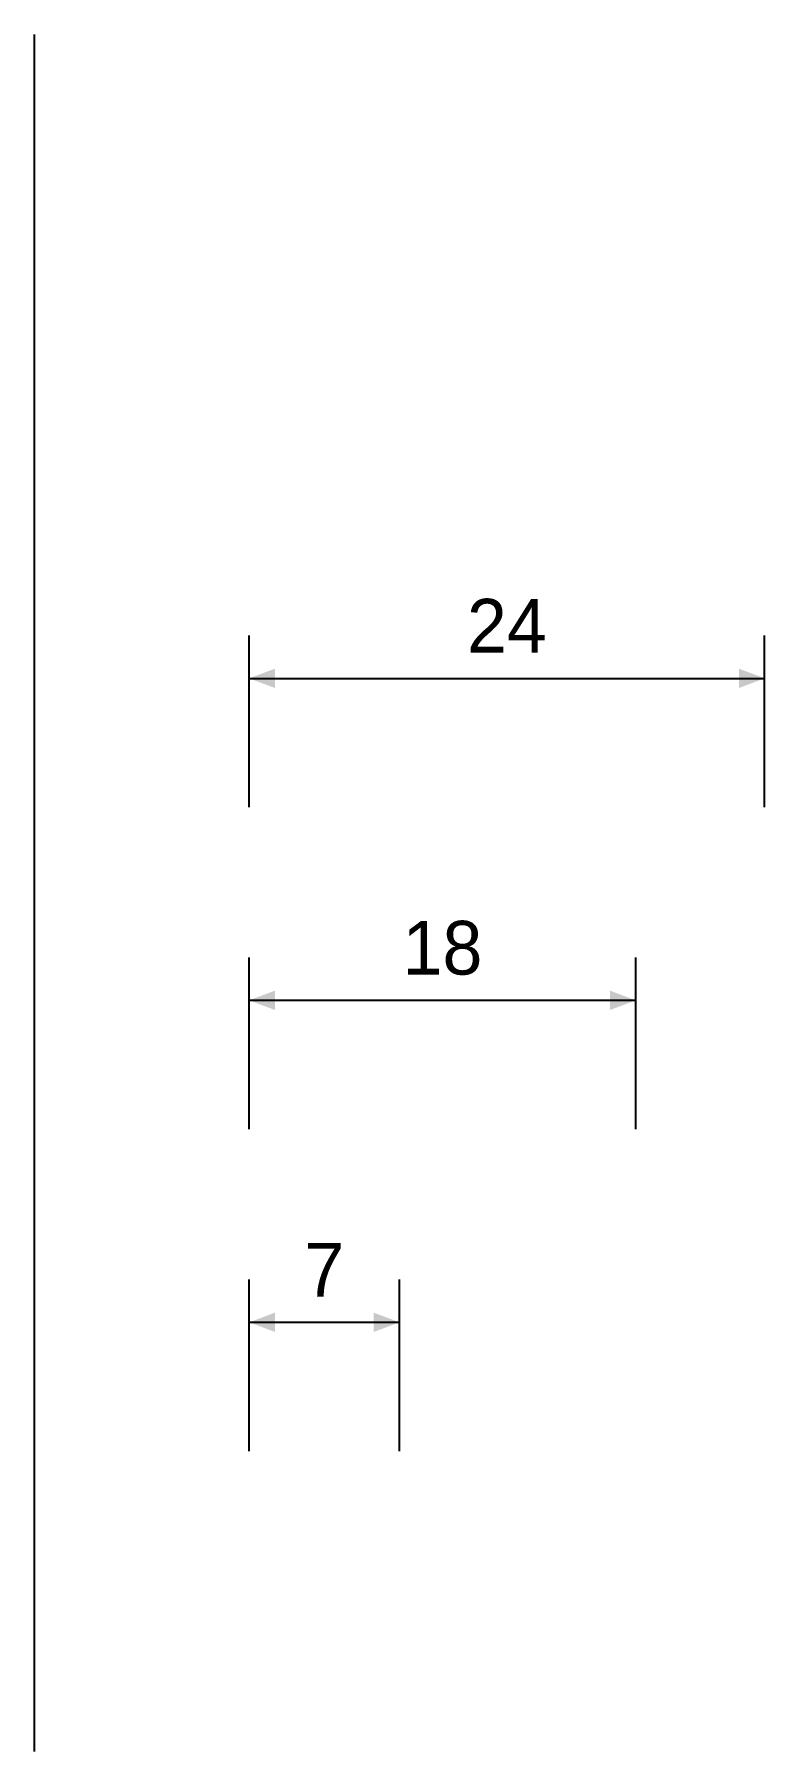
# Model space of a CAD drawing. Header units: millimetres. Extents: x 40 to 140, y 60 to 140.
# Drawn here: x 40 to 74, y 60 to 140 of the extents above; entities outside this region: 1.
import ezdxf
from ezdxf.enums import TextEntityAlignment as Align

# ---------------------------------------------------------------- set-up
doc = ezdxf.new("R2010")
doc.units = ezdxf.units.MM

msp = doc.modelspace()

# ---------------------------------------------------------------- linework, layer by layer
for p, q in [((40, 60), (40, 140)), ((140, 60), (140, 140))]:
    msp.add_line(p, q)
at = {"layer": 'Dims'}
for p, q in [((50, 104), (50, 112)), ((74, 104), (74, 112)), ((50, 110), (74, 110)), ((50, 89), (50, 97)), ((68, 89), (68, 97)), ((50, 95), (68, 95)), ((50, 74), (50, 82)), ((57, 74), (57, 82)), ((50, 80), (57, 80))]:
    msp.add_line(p, q, dxfattribs=at)
for points in [[(51.2, 110.45), (50, 110), (51.2, 109.55)], [(72.8, 110.45), (74, 110), (72.8, 109.55)], [(51.2, 95.45), (50, 95), (51.2, 94.55)], [(66.8, 95.45), (68, 95), (66.8, 94.55)], [(51.2, 80.45), (50, 80), (51.2, 79.55)], [(55.8, 80.45), (57, 80), (55.8, 79.55)]]:
    msp.add_solid(points, dxfattribs=at)

# ---------------------------------------------------------------- texts
for s, p in [('24', (62, 111.2)), ('18', (59, 96.2)), ('7', (53.5, 81.2))]:
    msp.add_text(s, height=2.5, dxfattribs=at).set_placement(p, align=Align.CENTER)

doc.saveas('drawing.dxf')
